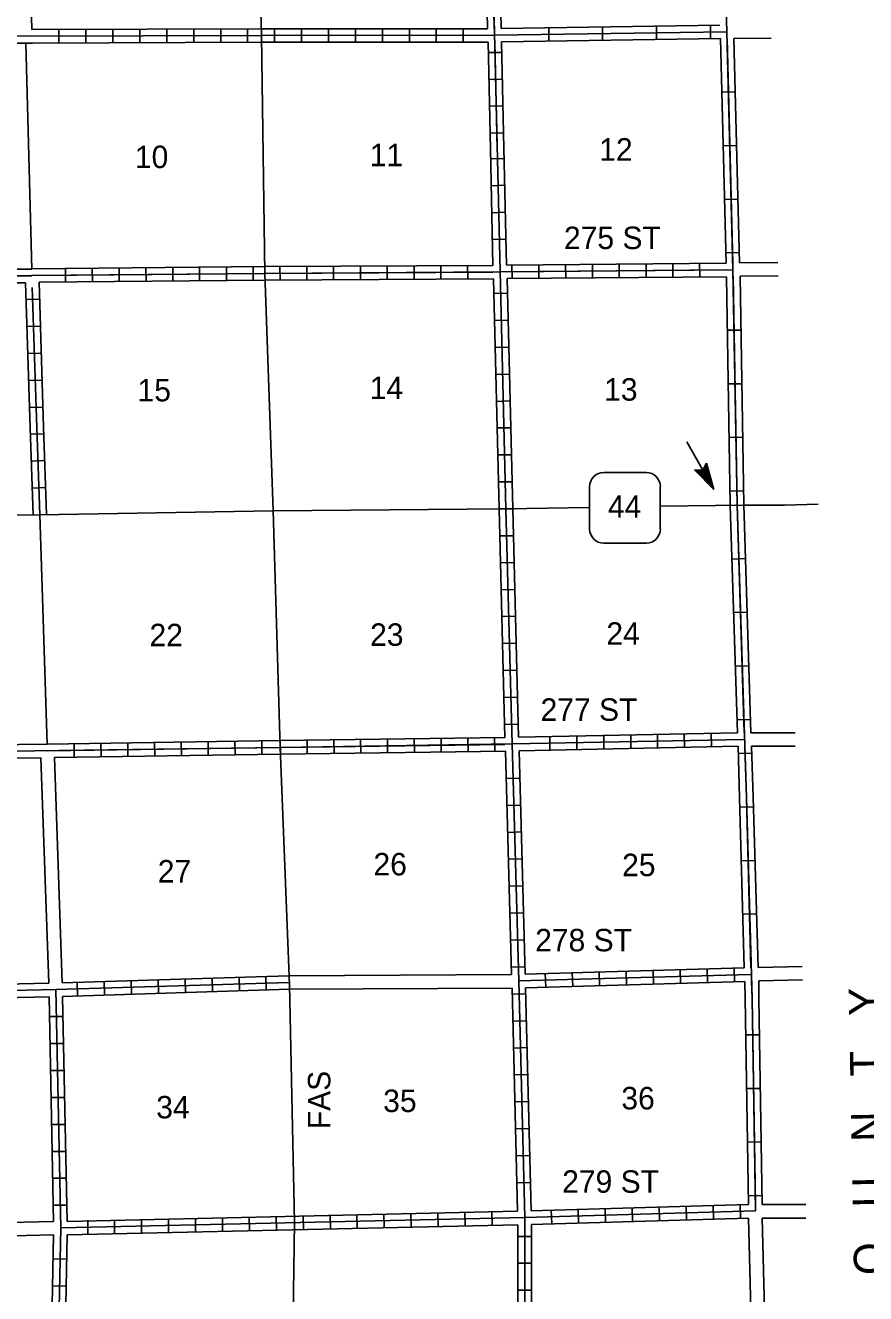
# Model space of a CAD drawing. Extents: x 1573595 to 1966509, y 15645447 to 16022437.
# Drawn here: x 1860673 to 1879371, y 15743032 to 15771259 of the extents above; entities that cross this region are included whole.
import ezdxf

# ---------------------------------------------------------------- set-up
doc = ezdxf.new("R2010")
doc.units = 0
for name, color, linetype in [('L10', 7, 'Continuous'), ('L11', 7, 'Continuous'), ('L13', 7, 'Continuous'), ('L14', 7, 'Continuous'), ('L21', 7, 'Continuous'), ('L28', 7, 'Continuous'), ('L3', 7, 'Continuous'), ('L30', 7, 'Continuous'), ('L4', 7, 'Continuous'), ('L51', 7, 'Continuous'), ('L53', 7, 'Continuous'), ('L8', 7, 'Continuous'), ('L9', 7, 'Continuous')]:
    doc.layers.add(name, color=color, linetype=linetype)

msp = doc.modelspace()

# ---------------------------------------------------------------- linework, layer by layer
at = {"layer": 'L10'}
for p, q in [((1876768, 15744715), (1876867, 15740807)), ((1877068, 15744715), (1877167, 15740807))]:
    msp.add_line(p, q, dxfattribs=at)
for points in [[(1861019, 15754957), (1861194, 15749940)], [(1861319, 15754965), (1861494, 15749948)]]:
    msp.add_lwpolyline(points, dxfattribs=at)
at = {"layer": 'L11'}
for points in [[(1860694, 15776165), (1860819, 15771165)], [(1866535, 15750107), (1871493, 15750132)], [(1866535, 15749807), (1871502, 15749832)], [(1856419, 15744523), (1861302, 15744640)], [(1856419, 15744223), (1861302, 15744340)]]:
    msp.add_lwpolyline(points, dxfattribs=at)
at = {"layer": 'L13'}
for points in [[(1860685, 15770861), (1860819, 15765836)], [(1860994, 15760369), (1861160, 15755263)]]:
    msp.add_lwpolyline(points, dxfattribs=at)
at = {"layer": 'L28'}
for p, q in [((1875993, 15760932), (1875393, 15761990)), ((1875993, 15760932), (1875560, 15761365)), ((1875560, 15761365), (1875752, 15761357)), ((1875927, 15760999), (1875602, 15761349)), ((1875910, 15761057), (1875618, 15761349)), ((1875868, 15761115), (1875652, 15761357)), ((1875843, 15761174), (1875685, 15761349)), ((1875785, 15761265), (1875702, 15761349)), ((1875768, 15761290), (1875735, 15761340)), ((1875827, 15761515), (1875752, 15761357)), ((1875777, 15761324), (1875768, 15761357)), ((1875810, 15761257), (1875777, 15761365)), ((1875868, 15761182), (1875785, 15761390)), ((1875860, 15761165), (1875785, 15761299)), ((1875835, 15761207), (1875785, 15761299)), ((1875893, 15761115), (1875810, 15761424)), ((1875935, 15761049), (1875818, 15761457)), ((1875993, 15760932), (1875827, 15761515)), ((1875960, 15760990), (1875827, 15761474))]:
    msp.add_line(p, q, dxfattribs=at)
at = {"layer": 'L3'}
for p, q in [((1874493, 15761307), (1873543, 15761307)), ((1873227, 15760990), (1873227, 15760049)), ((1874802, 15760049), (1874802, 15760990)), ((1873543, 15759732), (1874493, 15759732))]:
    msp.add_line(p, q, dxfattribs=at)
for points in [[(1860994, 15760365), (1866185, 15760457), (1871368, 15760499), (1873218, 15760532)], [(1874802, 15760557), (1876643, 15760582)], [(1843128, 15760249), (1845452, 15760157), (1850594, 15760257), (1855802, 15760324), (1860994, 15760365)]]:
    msp.add_lwpolyline(points, dxfattribs=at)
for centre, start, end in [((1873544, 15760993), 90.0011, 180.0011), ((1874489, 15760993), 0.0011, 90.0011), ((1873544, 15760048), 180.0011, 270.0011), ((1874489, 15760048), 270.0011, 0.0011)]:
    msp.add_arc(centre, 315, start, end, dxfattribs=at)
at = {"layer": 'L4'}
for points in [[(1865444, 15786807), (1865677, 15781582), (1865777, 15776349), (1865927, 15771032), (1866002, 15765740)], [(1866002, 15765740), (1866185, 15760457), (1866344, 15755190)], [(1866344, 15755190), (1866552, 15749907), (1866660, 15744623)], [(1866660, 15744623), (1866585, 15739432), (1866685, 15734182), (1866802, 15728948), (1866935, 15723656)]]:
    msp.add_lwpolyline(points, dxfattribs=at)
at = {"layer": 'L51'}
msp.add_lwpolyline([(1876643, 15760582), (1877568, 15760582)], dxfattribs=at)
at = {"layer": 'L53'}
for points in [[(1876435, 15770965), (1877268, 15770974)], [(1876568, 15765974), (1877418, 15765982)], [(1876577, 15765674), (1877427, 15765682)], [(1877568, 15760582), (1878318, 15760599)], [(1876818, 15755515), (1877802, 15755515)], [(1876835, 15755215), (1877802, 15755215)], [(1876977, 15750290), (1877960, 15750315)], [(1876993, 15749990), (1877968, 15750015)], [(1877068, 15745015), (1878043, 15745015)], [(1877068, 15744715), (1878043, 15744715)]]:
    msp.add_lwpolyline(points, dxfattribs=at)
at = {"layer": 'L8'}
for p, q in [((1871108, 15771187), (1871010, 15776196)), ((1862019, 15770874), (1862019, 15771174)), ((1862619, 15770874), (1862619, 15771174)), ((1863219, 15770874), (1863219, 15771174)), ((1863819, 15770874), (1863819, 15771174)), ((1864419, 15770874), (1864419, 15771174)), ((1865019, 15770882), (1865019, 15771182)), ((1865619, 15770882), (1865619, 15771182)), ((1866219, 15770882), (1866219, 15771182)), ((1866819, 15770882), (1866819, 15771182)), ((1867419, 15770882), (1867419, 15771182)), ((1868019, 15770882), (1868019, 15771182)), ((1868618, 15770890), (1868618, 15771190)), ((1869218, 15770890), (1869218, 15771190)), ((1869818, 15770890), (1869818, 15771190)), ((1870418, 15770890), (1870418, 15771190)), ((1861419, 15770865), (1861419, 15771165)), ((1871280, 15770658), (1870982, 15770652)), ((1871170, 15768505), (1871118, 15770885)), ((1871293, 15770062), (1870995, 15770055)), ((1871306, 15769465), (1871008, 15769459)), ((1871319, 15768869), (1871021, 15768862)), ((1871335, 15768299), (1871035, 15768290)), ((1871343, 15767699), (1871043, 15767690)), ((1871360, 15767099), (1871060, 15767090)), ((1871377, 15766499), (1871077, 15766490)), ((1861568, 15765547), (1861565, 15765845)), ((1862165, 15765553), (1862162, 15765851)), ((1862761, 15765559), (1862758, 15765857)), ((1863358, 15765565), (1863355, 15765863)), ((1863955, 15765571), (1863952, 15765869)), ((1864551, 15765577), (1864548, 15765875)), ((1865148, 15765583), (1865145, 15765881)), ((1865744, 15765589), (1865741, 15765887)), ((1866340, 15765593), (1866339, 15765891)), ((1866937, 15765596), (1866935, 15765894)), ((1867533, 15765599), (1867532, 15765897)), ((1868130, 15765602), (1868129, 15765900)), ((1868727, 15765605), (1868725, 15765903)), ((1869323, 15765607), (1869322, 15765906)), ((1869920, 15765610), (1869918, 15765909)), ((1870516, 15765613), (1870515, 15765912)), ((1871501, 15765924), (1871504, 15765625)), ((1872098, 15765929), (1872100, 15765631)), ((1872695, 15765934), (1872697, 15765636)), ((1873291, 15765939), (1873294, 15765641)), ((1873888, 15765944), (1873890, 15765646)), ((1874484, 15765949), (1874487, 15765651)), ((1875081, 15765954), (1875083, 15765656)), ((1875677, 15765959), (1875680, 15765661)), ((1871402, 15765299), (1871102, 15765290)), ((1860985, 15765165), (1860685, 15765157)), ((1871418, 15764699), (1871118, 15764690)), ((1861002, 15764565), (1860702, 15764557)), ((1861027, 15763965), (1860727, 15763957)), ((1871435, 15764099), (1871135, 15764090)), ((1861044, 15763365), (1860744, 15763357)), ((1871443, 15763499), (1871143, 15763490)), ((1861060, 15762765), (1860760, 15762757)), ((1871460, 15762899), (1871160, 15762890)), ((1861085, 15762165), (1860785, 15762157)), ((1871477, 15762299), (1871177, 15762299)), ((1861102, 15761574), (1860802, 15761557)), ((1871493, 15761699), (1871193, 15761699)), ((1871502, 15761099), (1871202, 15761099)), ((1861127, 15760974), (1860827, 15760957)), ((1871518, 15760499), (1871218, 15760499)), ((1871218, 15760499), (1871518, 15760499)), ((1861144, 15760374), (1860844, 15760357)), ((1871235, 15759899), (1871535, 15759899)), ((1871252, 15759299), (1871552, 15759307)), ((1871268, 15758699), (1871560, 15758707)), ((1871277, 15758099), (1871577, 15758107)), ((1871293, 15757499), (1871593, 15757507)), ((1871310, 15756899), (1871610, 15756907)), ((1871327, 15756299), (1871627, 15756307)), ((1871343, 15755699), (1871643, 15755707)), ((1868137, 15755065), (1868133, 15755363)), ((1868734, 15755073), (1868730, 15755371)), ((1869330, 15755081), (1869326, 15755379)), ((1869927, 15755089), (1869923, 15755387)), ((1870523, 15755097), (1870519, 15755395)), ((1871120, 15755105), (1871116, 15755403)), ((1872343, 15755132), (1872343, 15755432)), ((1872943, 15755140), (1872943, 15755440)), ((1873543, 15755157), (1873543, 15755457)), ((1874143, 15755165), (1874143, 15755465)), ((1874743, 15755182), (1874743, 15755482)), ((1875343, 15755190), (1875335, 15755490)), ((1875943, 15755198), (1875935, 15755498)), ((1861761, 15754973), (1861757, 15755271)), ((1862358, 15754982), (1862353, 15755280)), ((1862954, 15754990), (1862950, 15755289)), ((1863551, 15754999), (1863547, 15755298)), ((1864148, 15755008), (1864143, 15755307)), ((1864744, 15755017), (1864740, 15755315)), ((1865341, 15755026), (1865336, 15755324)), ((1865937, 15755035), (1865933, 15755333)), ((1866348, 15755041), (1866344, 15755339)), ((1866944, 15755049), (1866940, 15755347)), ((1867541, 15755057), (1867537, 15755355)), ((1871377, 15754498), (1871677, 15754507)), ((1871393, 15753898), (1871693, 15753907)), ((1871410, 15753298), (1871710, 15753307)), ((1871427, 15752698), (1871727, 15752707)), ((1871443, 15752098), (1871743, 15752107)), ((1871460, 15751498), (1871760, 15751507)), ((1871477, 15750898), (1871777, 15750907)), ((1871493, 15750298), (1871793, 15750307)), ((1863035, 15749698), (1863027, 15749998)), ((1863635, 15749715), (1863627, 15750015)), ((1864235, 15749740), (1864227, 15750040)), ((1864835, 15749757), (1864827, 15750057)), ((1865435, 15749773), (1865427, 15750073)), ((1866035, 15749790), (1866027, 15750090)), ((1872252, 15749857), (1872243, 15750157)), ((1872852, 15749873), (1872843, 15750173)), ((1873452, 15749890), (1873443, 15750190)), ((1874052, 15749907), (1874043, 15750207)), ((1874652, 15749923), (1874643, 15750223)), ((1875252, 15749940), (1875243, 15750240)), ((1875852, 15749957), (1875843, 15750257)), ((1876452, 15749973), (1876443, 15750273)), ((1861835, 15749665), (1861827, 15749965)), ((1862435, 15749682), (1862427, 15749982)), ((1871510, 15749698), (1871810, 15749707)), ((1861210, 15749198), (1861510, 15749198)), ((1871527, 15749098), (1871827, 15749107)), ((1861227, 15748598), (1861527, 15748598)), ((1871543, 15748498), (1871843, 15748507)), ((1861235, 15747998), (1861535, 15747998)), ((1871552, 15747898), (1871852, 15747907)), ((1861252, 15747398), (1861552, 15747398)), ((1871568, 15747298), (1871868, 15747307)), ((1861260, 15746798), (1861560, 15746798)), ((1871585, 15746698), (1871885, 15746707)), ((1861277, 15746198), (1861577, 15746198)), ((1871602, 15746098), (1871902, 15746107)), ((1861285, 15745598), (1861585, 15745598)), ((1871618, 15745498), (1871918, 15745507)), ((1861302, 15744998), (1861602, 15744998)), ((1873585, 15744623), (1873576, 15744923)), ((1874185, 15744640), (1874177, 15744940)), ((1874785, 15744665), (1874777, 15744965)), ((1875385, 15744682), (1875377, 15744982)), ((1875985, 15744698), (1875976, 15744998)), ((1876585, 15744715), (1876577, 15745015)), ((1862060, 15744365), (1862060, 15744665)), ((1862660, 15744373), (1862660, 15744673)), ((1863260, 15744390), (1863260, 15744690)), ((1863860, 15744398), (1863860, 15744698)), ((1864460, 15744415), (1864460, 15744715)), ((1865060, 15744423), (1865060, 15744723)), ((1865660, 15744440), (1865652, 15744740)), ((1866260, 15744457), (1866252, 15744757)), ((1866860, 15744465), (1866852, 15744765)), ((1867460, 15744482), (1867452, 15744782)), ((1868060, 15744490), (1868052, 15744790)), ((1868660, 15744507), (1868652, 15744807)), ((1869260, 15744515), (1869252, 15744815)), ((1869860, 15744532), (1869852, 15744832)), ((1870460, 15744548), (1870452, 15744848)), ((1871060, 15744557), (1871052, 15744857)), ((1872385, 15744590), (1872377, 15744890)), ((1872985, 15744607), (1872977, 15744907)), ((1861302, 15744340), (1861210, 15739637)), ((1861602, 15744340), (1861510, 15739640)), ((1871635, 15744307), (1871935, 15744307)), ((1861294, 15743807), (1861594, 15743798)), ((1871635, 15743707), (1871935, 15743707)), ((1861285, 15743207), (1861585, 15743198)), ((1871635, 15743107), (1871935, 15743107))]:
    msp.add_line(p, q, dxfattribs=at)
for points in [[(1876510, 15760582), (1876418, 15765815), (1876285, 15771115), (1876135, 15776349)], [(1870958, 15771182), (1870860, 15776199)], [(1871258, 15771190), (1871160, 15776199)], [(1871368, 15760499), (1871085, 15772340)], [(1860819, 15771165), (1865927, 15771182), (1870958, 15771182)], [(1833819, 15770924), (1839636, 15770974), (1845002, 15770915), (1850202, 15770957), (1855352, 15771024), (1860644, 15771015), (1865927, 15771032), (1871118, 15771040)], [(1871320, 15768527), (1871268, 15770890)], [(1855511, 15770865), (1860835, 15770865)], [(1860835, 15770865), (1865927, 15770882), (1870968, 15770882)], [(1871020, 15768501), (1870968, 15770882)], [(1871077, 15765915), (1871020, 15768501)], [(1871377, 15765924), (1871320, 15768527)], [(1845261, 15765540), (1850377, 15765640), (1855577, 15765682), (1860810, 15765690), (1866002, 15765740), (1871243, 15765774), (1876418, 15765815)], [(1855719, 15765832), (1860819, 15765832)], [(1860819, 15765839), (1866002, 15765890), (1871077, 15765915)], [(1871377, 15765924), (1876268, 15765965)], [(1871392, 15765774), (1876275, 15765815)], [(1855719, 15765682), (1860819, 15765682)], [(1855727, 15765532), (1860677, 15765532)], [(1860677, 15765532), (1860777, 15762299), (1860844, 15760357)], [(1860970, 15765690), (1866003, 15765740), (1871077, 15765765)], [(1860977, 15765540), (1866002, 15765590), (1871093, 15765615)], [(1860977, 15765540), (1861077, 15762315), (1861144, 15760374)], [(1871218, 15760499), (1871093, 15765615)], [(1871393, 15765624), (1876277, 15765665)], [(1871518, 15760499), (1871393, 15765624)], [(1860827, 15765424), (1860927, 15762307), (1860994, 15760365)], [(1871218, 15760499), (1871343, 15755407)], [(1871368, 15760499), (1871502, 15755265), (1871652, 15749990), (1871785, 15744723), (1871785, 15739523)], [(1871518, 15760499), (1871643, 15755415)], [(1876510, 15760582), (1876718, 15754073), (1876843, 15749598), (1876918, 15744873)], [(1866344, 15755340), (1871343, 15755407)], [(1866344, 15755190), (1871502, 15755265), (1876668, 15755365)], [(1871643, 15755415), (1876518, 15755515)], [(1866344, 15755190), (1855961, 15755049), (1850802, 15754974), (1845702, 15754882), (1839978, 15755090)], [(1861161, 15755259), (1856102, 15755198)], [(1866344, 15755340), (1861160, 15755263)], [(1866346, 15755190), (1861163, 15755113)], [(1866344, 15755040), (1871360, 15755107)], [(1866346, 15755190), (1871345, 15755257)], [(1871360, 15755107), (1871493, 15750132)], [(1871660, 15755115), (1876535, 15755215)], [(1871660, 15755115), (1871793, 15750140)], [(1861019, 15754957), (1856111, 15754898)], [(1866344, 15755040), (1861319, 15754965)], [(1871793, 15750140), (1876668, 15750282)], [(1861494, 15749948), (1866535, 15750107)], [(1871652, 15749990), (1876810, 15750132)], [(1851036, 15749590), (1856152, 15749682), (1861352, 15749798), (1866544, 15749957)], [(1856294, 15749832), (1861194, 15749940)], [(1861352, 15749798), (1861460, 15744498), (1861360, 15739498)], [(1861502, 15749648), (1866552, 15749807)], [(1871502, 15749832), (1871627, 15744865)], [(1871802, 15749840), (1876685, 15749982)], [(1871802, 15749840), (1871927, 15744873)], [(1856302, 15749532), (1861202, 15749640)], [(1861202, 15749640), (1861302, 15744640)], [(1861502, 15749648), (1861602, 15744640)], [(1871927, 15744873), (1876768, 15745015)], [(1861460, 15744498), (1871785, 15744723)], [(1861602, 15744640), (1871627, 15744865)], [(1871935, 15744573), (1876768, 15744715)], [(1861602, 15744340), (1871635, 15744565)], [(1871635, 15744565), (1871635, 15739657)], [(1871935, 15744573), (1871935, 15739665)]]:
    msp.add_lwpolyline(points, dxfattribs=at)
at = {"layer": 'L9'}
for p, q in [((1872318, 15770907), (1872318, 15771207)), ((1873518, 15770924), (1873518, 15771224)), ((1874718, 15770940), (1874718, 15771240)), ((1875918, 15770957), (1875918, 15771257)), ((1876174, 15769773), (1876472, 15769780)), ((1876204, 15768580), (1876502, 15768587)), ((1876234, 15767387), (1876532, 15767394)), ((1876263, 15766194), (1876562, 15766201)), ((1876297, 15764472), (1876595, 15764477)), ((1876317, 15763279), (1876615, 15763284)), ((1876336, 15762086), (1876634, 15762091)), ((1876356, 15760893), (1876654, 15760898)), ((1876361, 15760574), (1876659, 15760583)), ((1876398, 15759381), (1876696, 15759390)), ((1876435, 15758188), (1876734, 15758198)), ((1876473, 15756996), (1876771, 15757005)), ((1876510, 15755803), (1876808, 15755812)), ((1876839, 15755061), (1876541, 15755053)), ((1876873, 15753868), (1876575, 15753860)), ((1876904, 15752675), (1876606, 15752667)), ((1876936, 15751482), (1876638, 15751475)), ((1876707, 15748790), (1877006, 15748794)), ((1876727, 15747597), (1877025, 15747601)), ((1876746, 15746403), (1877045, 15746408)), ((1876766, 15745210), (1877064, 15745215))]:
    msp.add_line(p, q, dxfattribs=at)
for points in [[(1871019, 15775756), (1871108, 15771185)], [(1871258, 15771190), (1876127, 15771265)], [(1871118, 15771040), (1876285, 15771115)], [(1871268, 15770890), (1876143, 15770965)], [(1876268, 15765965), (1876143, 15770965)], [(1876293, 15770969), (1876418, 15765969)], [(1876568, 15765974), (1876435, 15770965)], [(1871378, 15765774), (1876270, 15765815)], [(1860970, 15765690), (1866003, 15765740), (1871077, 15765765)], [(1876360, 15760582), (1876277, 15765665)], [(1876427, 15765668), (1876510, 15760584)], [(1876660, 15760582), (1876577, 15765674)], [(1876360, 15760574), (1876518, 15755515)], [(1876510, 15760578), (1876668, 15755520)], [(1876660, 15760590), (1876818, 15755515)], [(1866346, 15755190), (1861163, 15755113)], [(1866346, 15755190), (1871345, 15755257)], [(1876535, 15755215), (1876568, 15754065), (1876668, 15750282)], [(1876818, 15750286), (1876718, 15754069), (1876685, 15755220)], [(1876835, 15755215), (1876868, 15754082), (1876977, 15750290)], [(1876685, 15749982), (1876693, 15749598), (1876768, 15745015)], [(1876835, 15749985), (1876843, 15749601), (1876918, 15745017)], [(1876993, 15749990), (1876993, 15749598), (1877068, 15745015)], [(1871785, 15744723), (1876918, 15744873)]]:
    msp.add_lwpolyline(points, dxfattribs=at)

# ---------------------------------------------------------------- texts
at = {"layer": 'L14'}
for s, p in [('12', (1873443, 15768249)), ('10', (1863110, 15768082)), ('11', (1868335, 15768124)), ('15', (1863169, 15762890)), ('14', (1868335, 15762940)), ('13', (1873552, 15762907)), ('22', (1863435, 15757440)), ('23', (1868344, 15757449)), ('24', (1873602, 15757474)), ('26', (1868419, 15752340)), ('25', (1873952, 15752323)), ('27', (1863619, 15752182)), ('35', (1868635, 15747073)), ('36', (1873935, 15747132)), ('34', (1863585, 15746932))]:
    msp.add_text(s, height=500, rotation=360, dxfattribs=at).set_placement(p)
at = {"layer": 'L21'}
msp.add_text('FAS', height=500, rotation=90, dxfattribs=at).set_placement((1867460, 15746690))
at = {"layer": 'L3'}
msp.add_text('44', height=500, rotation=360, dxfattribs=at).set_placement((1873635, 15760299))
at = {"layer": 'L30'}
for s, p in [('275 ST', (1872658, 15766280)), ('277 ST', (1872137, 15755780)), ('278 ST', (1872017, 15750650)), ('279 ST', (1872618, 15745276))]:
    msp.add_text(s, height=500, rotation=360, dxfattribs=at).set_placement(p)
at = {"layer": 'L53'}
msp.add_text('H   U   T   C   H   I    N   S   O   N       C   O   U   N   T   Y', height=700.01, rotation=91.0941, dxfattribs=at).set_placement((1880135, 15726657))

doc.saveas('drawing.dxf')
